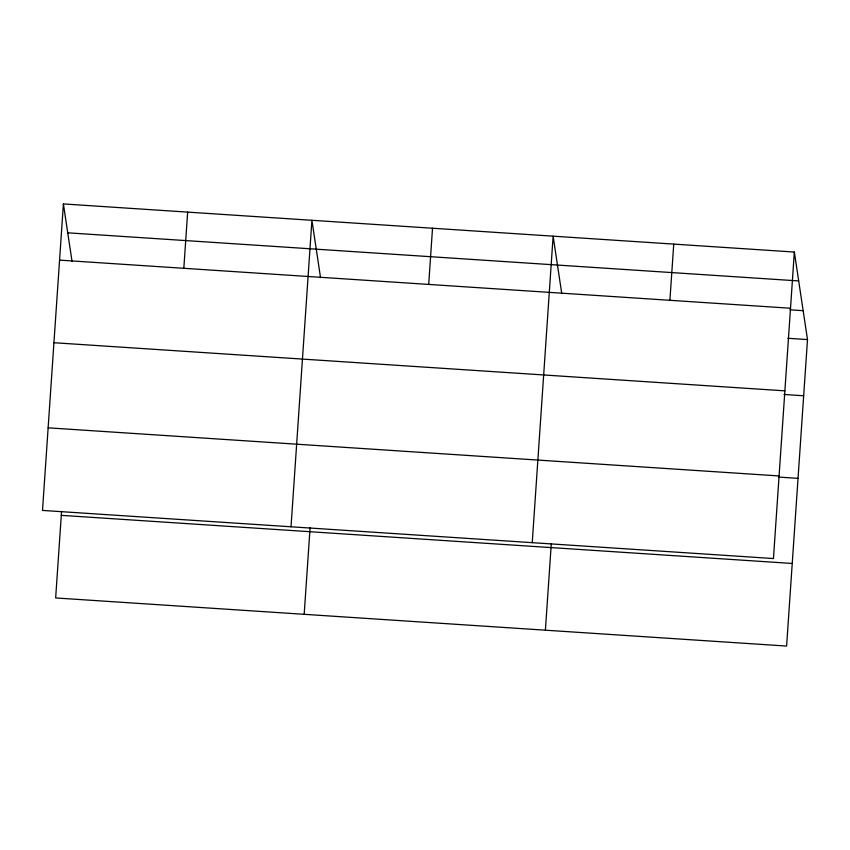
<?xml version="1.0" encoding="UTF-8"?>
<svg xmlns="http://www.w3.org/2000/svg" width="850" height="850" viewBox="0 0 850 850"><rect width="100%" height="100%" fill="white"/><g stroke="black" fill="none" stroke-linecap="round" stroke-linejoin="round"><path stroke-width="1.27" d="M63.399 203.936L42.5 510.425L773.447 558.546L794.346 252.046L63.399 203.936L72.027 261.332M61.561 511.424L55.654 597.954L786.601 646.064L807.5 339.575L794.346 252.046M183.823 268.303L187.659 212.117M291.019 526.788L311.918 220.288L320.546 277.695M304.183 614.306L310.08 527.776M428.697 284.421L432.522 228.236M532.238 542.672L553.127 236.173L561.754 293.569M545.392 630.19L551.289 543.66M669.906 300.294L673.742 244.109M67.734 232.815L798.681 280.936M59.564 260.121L790.511 308.242M790.054 309.825L803.154 310.686M787.833 338.279L807.5 339.575M53.932 342.72L784.879 390.841M784.008 394.464L803.664 395.76M48.131 427.826L779.078 475.947M778.377 477.062L798.033 478.359M61.285 515.344L792.232 563.465"/></g></svg>
